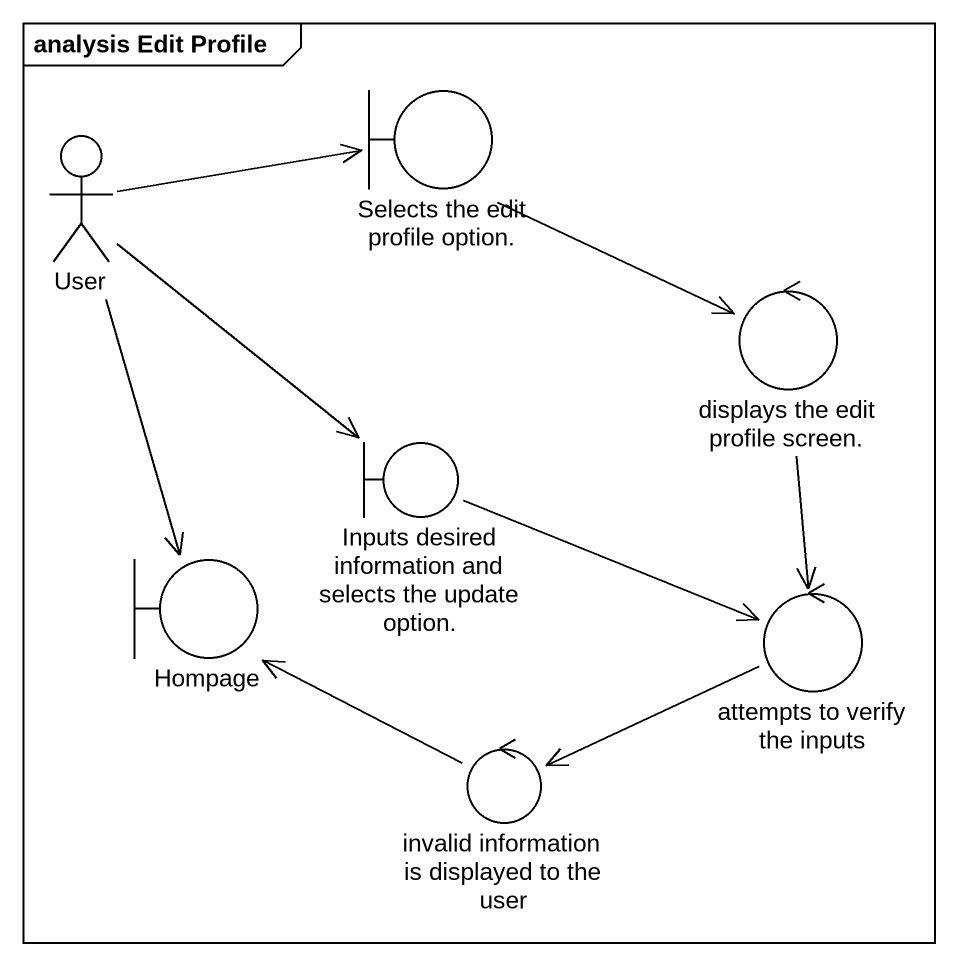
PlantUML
@startuml
mainframe analysis Edit Profile
actor User
boundary "Selects the edit profile option." as Selects_the_edit_profile
control "displays the edit profile screen." as displays_the_edit_profile
boundary "Inputs desired information and selects the update option." as Inputs_desired_information
boundary Hompage
control "attempts to verify the inputs" as attempts_to_verify_the
control "invalid information is displayed to the user" as invalid_information_is
User -right-> Selects_the_edit_profile
User --> Inputs_desired_information
User --> Hompage
Selects_the_edit_profile -right-> displays_the_edit_profile
displays_the_edit_profile --> attempts_to_verify_the
Inputs_desired_information -right-> attempts_to_verify_the
attempts_to_verify_the -left-> invalid_information_is
invalid_information_is -up-> Hompage
@enduml
